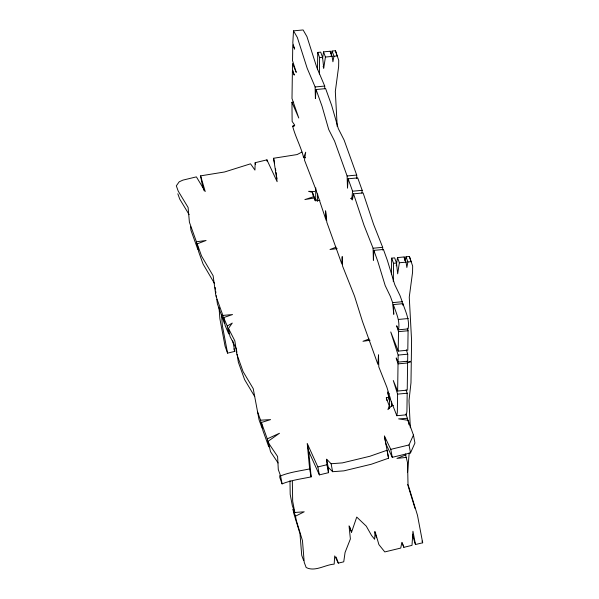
<?xml version="1.0" encoding="UTF-8"?>
<svg xmlns="http://www.w3.org/2000/svg" width="599" height="599" viewBox="0 0 599 599"><rect width="100%" height="100%" fill="white"/><g stroke="black" fill="none" stroke-linecap="round" stroke-linejoin="round"><path stroke-width="0.9" d="M293.69 102.159L291.945 102.324L292.132 121.41L294.738 125.184L292.656 126.209C295.412 137.059 301.08 146.845 303.633 157.732L305.378 157.567M315.613 200.83L315.8 187.906M317.5 69.701L317.747 52.413L320.697 52.135L322.562 57.317L323.737 68.106L325.422 57.047L323.557 51.866L330.244 51.229L332.108 56.418L332.917 61.764L333.95 56.246L332.086 51.057L335.47 50.735L338.727 60.387L338.637 66.549L335.32 91.392L337.207 126.509M317.545 201.399L317.65 194.009M319.372 73.977L319.611 57.601L317.747 52.413M389.515 408.391L389.694 396.388M391.446 274.507L391.679 258.132L394.636 257.855L396.501 263.036L397.669 273.825L399.361 262.766L397.496 257.585L404.175 256.949L406.04 262.137L406.856 267.483L407.882 261.965L406.017 256.776L409.402 256.454L412.659 266.106L412.569 272.268L409.259 297.111L411.588 340.539L411.296 361.055L408.248 362.208L411.281 361.923L410.981 382.761L408.99 400.686L410.33 427.776M391.491 406.197L391.551 401.577M393.281 281.515L393.543 263.32L391.679 258.132M407.095 361.272L407.62 362.972L407.23 390.136L397.639 391.042L393.281 380.492L397.594 394.127L397.332 412.149L396.83 415.721L406.414 414.815L406.923 411.243L407.185 393.221L406.107 389.814M397.639 391.042L398.028 363.878L396.186 357.917L398.05 362.118L407.642 361.212L407.747 354.181L406.324 349.734M398.05 362.118L398.155 355.087L390.758 331.966L398.215 351.111L407.799 350.205L408.084 330.753L407.29 328.23M398.215 351.111L398.492 331.659L396.643 325.774L398.515 329.809L408.106 328.903C409.798 319.821 405.725 312.072 402.925 303.678L393.333 304.584L393.768 314.318L392.63 302.63L390.443 296.535L385.187 285.573L377.819 261.426L373.851 250.375L383.435 249.461L387.411 260.52L394.771 284.667L400.027 295.629L402.221 301.724L402.483 304.419M398.515 329.809C400.207 320.727 396.134 312.978 393.333 304.584M301.933 152.079L297.074 154.572L273.593 158.256L277.127 181.677L266.929 159.858L255.144 162.703L254.949 170.101L250.547 163.812L224.58 171.973L200.59 175.859L202.095 183.818L204.154 190.782M373.851 250.375L373.394 260.318L373.08 248.233L363.967 225.142L353.53 193.829L363.121 192.923L373.551 224.236L382.671 247.327L382.739 250.112M361.908 193.073L362.178 190.302L357.723 177.903L348.131 178.809L347.495 188.191L347.113 175.979L334.564 141.072L328.709 129.504L322.022 106.158L316.047 89.536L325.631 88.622L331.614 105.252L338.3 128.598L344.155 140.166L356.704 175.073L356.809 178.562M316.047 89.536L315.403 98.64L315.119 86.96L307.182 68.264L297.344 37.49L293.517 30.856L303.109 29.95L306.935 36.584L316.774 67.358L324.71 86.054L324.778 88.749M407.627 472.102L409.192 452.881M348.131 178.809L352.586 191.208L351.95 197.67L350.939 198.441L352.347 199.931L353.53 193.829M293.517 30.856L292.799 43.121L294.641 49.125L292.769 44.79L292.544 60.701L296.235 72.367L292.499 63.501L292.424 69.155L294.259 75.1L292.394 70.839L291.998 98.491L298.789 118.033L291.945 102.324M322.576 58.313L323.557 51.866M396.231 265.874L397.496 257.585M331.202 55.789L332.086 51.057M405.283 260.722L406.017 256.776M303.633 157.732L305.7 152.213L304.502 160.143L315.508 188.58L326.141 220.357L325.586 210.818L326.852 222.334L341.857 264.077L342.209 256.574L342.576 266.083L354.541 296.183L362.477 321.468L377.894 364.357L378.508 354.825L378.793 366.85L386.887 387.268L390.78 400.222L396.83 415.721M303.671 560.604L301.731 555.393L299.979 533.716L293.81 513.47L293.016 509.262L295.502 516.181L296.295 520.389L302.465 540.627L304.217 562.311L306.156 567.515C315.022 572.135 325.13 564.692 334.167 564.131L334.699 555.894L338.323 563.127L343.744 561.817L345.061 552.473L350.385 538.965L349.045 525.84L351.561 532.182L356.742 517.072L366.259 526.132L371.597 535.528L374.622 539.287L375.131 531.702L378.905 544.611L384.79 551.926L400.753 548.07L401.854 542.335L403.861 547.321L412 545.36L412.958 531.261L415.466 544.528L422.677 542.784L417.488 515.305L408.016 484.434L407.545 462.69L405.298 453.915M384.558 436.768L385.891 443.844L392.263 457.314L410.525 452.911L409.02 444.952L413.437 435.054L408.129 420.303L398.612 418.881L407.417 418.319L407.919 420.97M410.525 452.911L414.935 443.013L413.437 435.054M236.35 348.82L229.971 336.368L228.466 328.409L232.262 323.071L227.246 326.028L228.751 333.987L225.179 325.542L223.674 317.582L232.532 314.55L222.895 315.418L215.917 295.996L213.117 275.735L201.578 256.11L197.176 243.853L206.078 240.484L196.427 241.764L189.411 222.251L188.093 207.449L178.24 191.163L176.323 185.825L179.191 181.826L182.882 180.127L196.39 176.87L205.225 191.53L200.59 175.859M278.086 462.967L270.508 451.676L268.127 441.268L279.463 433.272L267.259 438.857L268.764 446.817L262.886 430.456L261.381 422.497L270.561 419.614L260.558 420.199L257.563 411.872M295.502 516.181L304.202 511.808L294.798 512.474L292.312 505.556L290.193 494.347L289.968 480.72M406.062 454.836L396.965 458.407L406.541 457.374M336.069 247.177L330.012 249.498L337.14 248.622M369.051 338.997L362.979 341.288L370.062 340.269M392.263 457.314L390.765 449.355L384.386 435.885L388.564 458.205L371.38 464.225L343.916 470.851L332.61 471.698L328.162 467.205L326.657 459.246L331.112 463.738L332.61 471.698M314.76 191.53L308.567 191.321L312.506 192.421L314.003 196.584L304.884 199.572L314.49 197.94L315.501 200.747L319.911 200.343M219.024 307.579L219.885 318.735L225.082 346.222L227.568 353.14L234.786 351.396L232.779 340.786M386.827 400.476L386.325 397.818L388.826 397.219L387.725 391.948L389.268 393.947M393.311 405.53L391.372 405.995L387.942 409.619L389.208 405.837L386.325 397.818M268.127 441.268L269.003 443.709L277.592 456.513L278.295 469.556L280.579 475.92C289.879 472.139 299.799 470.994 309.638 468.912L307.235 443.455L317.859 466.928L319.364 474.887L328.462 472.693L328.162 467.205M317.859 466.928L326.957 464.734L326.657 459.246M390.765 449.355L409.02 444.952M279.696 475.651L279.8 477.515L282.084 483.88C291.384 480.099 301.304 478.953 311.143 476.871L308.74 451.414L307.399 444.338M319.611 57.601L322.562 57.317M325.422 57.047L332.108 56.418M333.95 56.246L337.334 55.924M315.119 86.96L324.71 86.054M292.656 126.209L294.401 126.045M347.113 175.979L356.704 175.073M352.586 191.208L362.178 190.302M350.939 198.441L352.684 198.276M373.08 248.233L382.671 247.327M393.543 263.32L396.501 263.036M399.361 262.766L406.04 262.137M407.882 261.965L411.266 261.643M392.63 302.63L402.221 301.724M398.664 319.432L408.256 318.526M398.492 331.659L408.084 330.753M398.155 355.087L407.747 354.181M398.028 363.878L407.62 362.972M397.594 394.127L407.185 393.221M331.112 463.738L342.411 462.892L369.875 456.266L387.059 450.246L388.564 458.205M314.497 199.43L316.265 199.489M189.127 214.629L179.745 199.123L177.828 193.784M254.71 396.56L244.617 379.624L238.335 362.155L237.144 354.151M214.622 283.694L203.083 264.069L198.681 251.812L197.176 243.853M227.246 326.028L223.674 317.582M228.466 328.409L234.845 340.861L236.837 354.196L243.112 371.665L253.205 388.601L259.067 419.832L262.055 428.158L260.558 420.199M308.74 451.414L319.364 474.887M323.116 66.384L323.737 68.106M405.867 413.999L407.417 418.319M422.055 541.054L422.677 542.784M415.466 544.528L412.479 534.959M402.311 543.001L403.861 547.321M349.696 527L351.561 532.182M336.144 557.077L338.323 563.127M261.381 422.497L267.259 438.857M233.85 348.805L234.786 351.396M409.402 256.454L410.794 260.924M335.47 50.735L336.863 55.205M407.694 484.576L415.002 508.386M374.66 531.672L376.419 537.7M408.129 420.303L408.967 424.728M388.826 397.219L389.657 401.644M387.897 392.832L389.23 399.907M314.49 197.94L314.992 200.598M314.003 196.584L314.505 199.235M312.506 192.421L313.18 195.955M273.593 158.256L274.597 163.557M326.957 464.734L328.462 472.693M266.929 159.858L267.266 161.625M255.144 162.703L255.474 164.47M309.638 468.912L311.143 476.871M294.798 512.474L292.679 501.266L292.342 481.274M280.579 475.92L282.084 483.88M222.895 315.418L224.4 323.378L217.422 303.955L216.786 299.35M227.568 353.14L222.371 325.654L221.51 314.497M196.427 241.764L197.932 249.723L190.916 230.211L190.587 226.512M404.175 256.949L404.722 260.52M330.244 51.229L330.648 53.91M275.503 168.918L275.78 170.715M276.049 172.519L276.453 175.222M276.731 177.019L277 178.824M236.485 349.711L236.882 352.377M215.131 287.378L215.385 289.22M215.64 291.062L215.895 292.904M216.276 295.666L216.531 297.508M402.925 303.678L403 305.453"/></g></svg>
